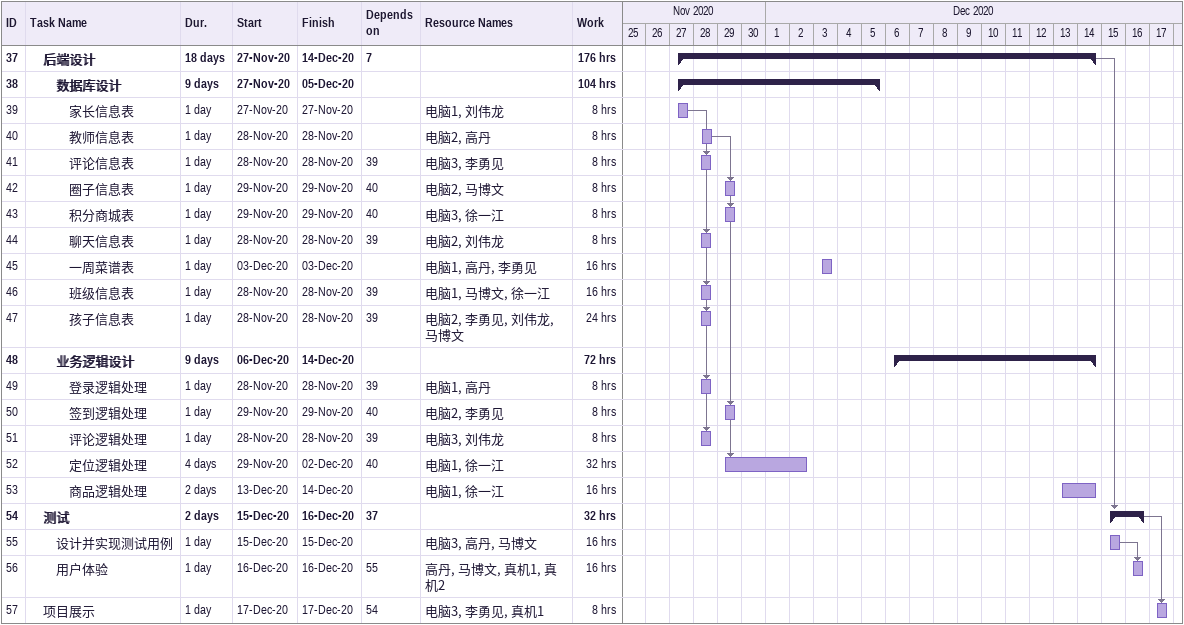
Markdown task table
| ID | Level | Task | Duration | Start | Finish | Predecessors | Resources | Work (h) |
|---|---|---|---|---|---|---|---|---|
| 37 | 2 | **后端设计** | 18d | 2020-11-27 | 2020-12-14 | 7 |  | 176 |
| 38 | 3 | **数据库设计** | 9d | 2020-11-27 | 2020-12-05 |  |  | 104 |
| 39 | 4 | 家长信息表 | 1d | 2020-11-27 | 2020-11-27 |  | 电脑1, 刘伟龙 | 8 |
| 40 | 4 | 教师信息表 | 1d | 2020-11-28 | 2020-11-28 |  | 电脑2, 高丹 | 8 |
| 41 | 4 | 评论信息表 | 1d | 2020-11-28 | 2020-11-28 | 39 | 电脑3, 李勇见 | 8 |
| 42 | 4 | 圈子信息表 | 1d | 2020-11-29 | 2020-11-29 | 40 | 电脑2, 马博文 | 8 |
| 43 | 4 | 积分商城表 | 1d | 2020-11-29 | 2020-11-29 | 40 | 电脑3, 徐一江 | 8 |
| 44 | 4 | 聊天信息表 | 1d | 2020-11-28 | 2020-11-28 | 39 | 电脑2, 刘伟龙 | 8 |
| 45 | 4 | 一周菜谱表 | 1d | 2020-12-03 | 2020-12-03 |  | 电脑1, 高丹, 李勇见 | 16 |
| 46 | 4 | 班级信息表 | 1d | 2020-11-28 | 2020-11-28 | 39 | 电脑1, 马博文, 徐一江 | 16 |
| 47 | 4 | 孩子信息表 | 1d | 2020-11-28 | 2020-11-28 | 39 | 电脑2, 李勇见, 刘伟龙, 马博文 | 24 |
| 48 | 3 | **业务逻辑设计** | 9d | 2020-12-06 | 2020-12-14 |  |  | 72 |
| 49 | 4 | 登录逻辑处理 | 1d | 2020-11-28 | 2020-11-28 | 39 | 电脑1, 高丹 | 8 |
| 50 | 4 | 签到逻辑处理 | 1d | 2020-11-29 | 2020-11-29 | 40 | 电脑2, 李勇见 | 8 |
| 51 | 4 | 评论逻辑处理 | 1d | 2020-11-28 | 2020-11-28 | 39 | 电脑3, 刘伟龙 | 8 |
| 52 | 4 | 定位逻辑处理 | 4d | 2020-11-29 | 2020-12-02 | 40 | 电脑1, 徐一江 | 32 |
| 53 | 4 | 商品逻辑处理 | 2d | 2020-12-13 | 2020-12-14 |  | 电脑1, 徐一江 | 16 |
| 54 | 2 | **测试** | 2d | 2020-12-15 | 2020-12-16 | 37 |  | 32 |
| 55 | 3 | 设计并实现测试用例 | 1d | 2020-12-15 | 2020-12-15 |  | 电脑3, 高丹, 马博文 | 16 |
| 56 | 3 | 用户体验 | 1d | 2020-12-16 | 2020-12-16 | 55 | 高丹, 马博文, 真机1, 真机2 | 16 |
| 57 | 2 | 项目展示 | 1d | 2020-12-17 | 2020-12-17 | 54 | 电脑3, 李勇见, 真机1 | 8 |
